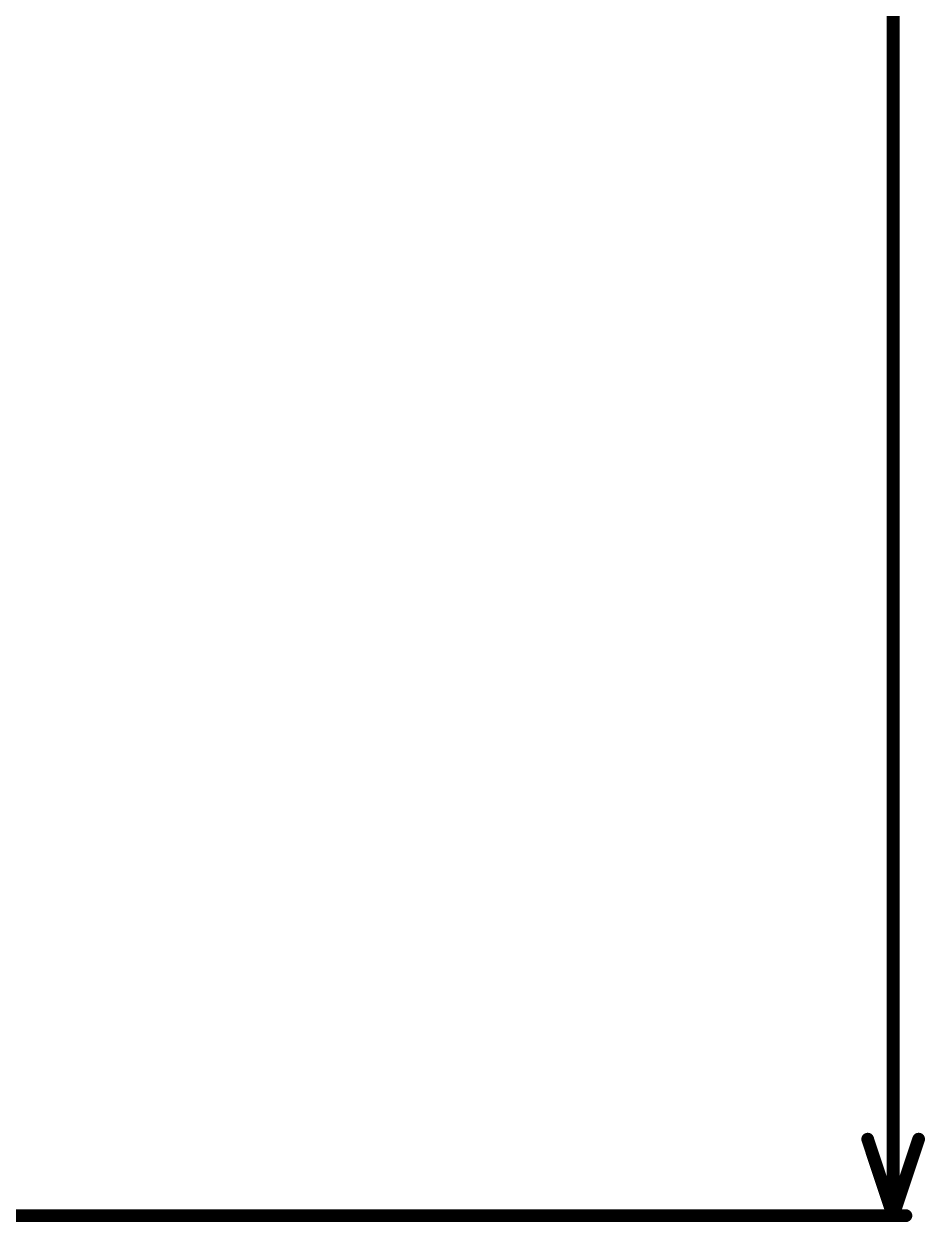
# Model space of a CAD drawing. Header units: inches. Extents: x -36 to 349, y -11 to 240.
# Drawn here: x 188.95 to 206.91, y -11.13 to 12.74 of the extents above; entities that cross this region are included whole.
import ezdxf

# ---------------------------------------------------------------- set-up
doc = ezdxf.new("R2010")
doc.units = ezdxf.units.IN
doc.layers.add('Dimension', color=6, linetype='Continuous')

msp = doc.modelspace()

# ---------------------------------------------------------------- linework, layer by layer
at = {"layer": 'Dimension'}
for points in [[(206.273, -11, 0.254, 0.254, 0), (206.273, 42.765, 0.254, 0.254, 0)], [(205.765, -9.476, 0.254, 0.254, 0), (206.273, -11, 0.254, 0.254, 0)], [(206.273, -11, 0.254, 0.254, 0), (206.781, -9.476, 0.254, 0.254, 0)], [(184.881, -11, 0.254, 0.254, 0), (206.527, -11, 0.254, 0.254, 0)]]:
    msp.add_lwpolyline(points, format="xyseb", dxfattribs=at)
for points in [[(205.702, -9.476, 0.127, 0.127, 1), (205.829, -9.476, 0.127, 0.127, 1)], [(206.718, -9.476, 0.127, 0.127, 1), (206.845, -9.476, 0.127, 0.127, 1)], [(206.21, -11, 0.127, 0.127, 1), (206.337, -11, 0.127, 0.127, 1)], [(206.21, -11, 0.127, 0.127, 1), (206.337, -11, 0.127, 0.127, 1)], [(206.21, -11, 0.127, 0.127, 1), (206.337, -11, 0.127, 0.127, 1)], [(206.464, -11, 0.127, 0.127, 1), (206.591, -11, 0.127, 0.127, 1)]]:
    msp.add_lwpolyline(points, format="xyseb", close=True, dxfattribs=at)

doc.saveas('drawing.dxf')
